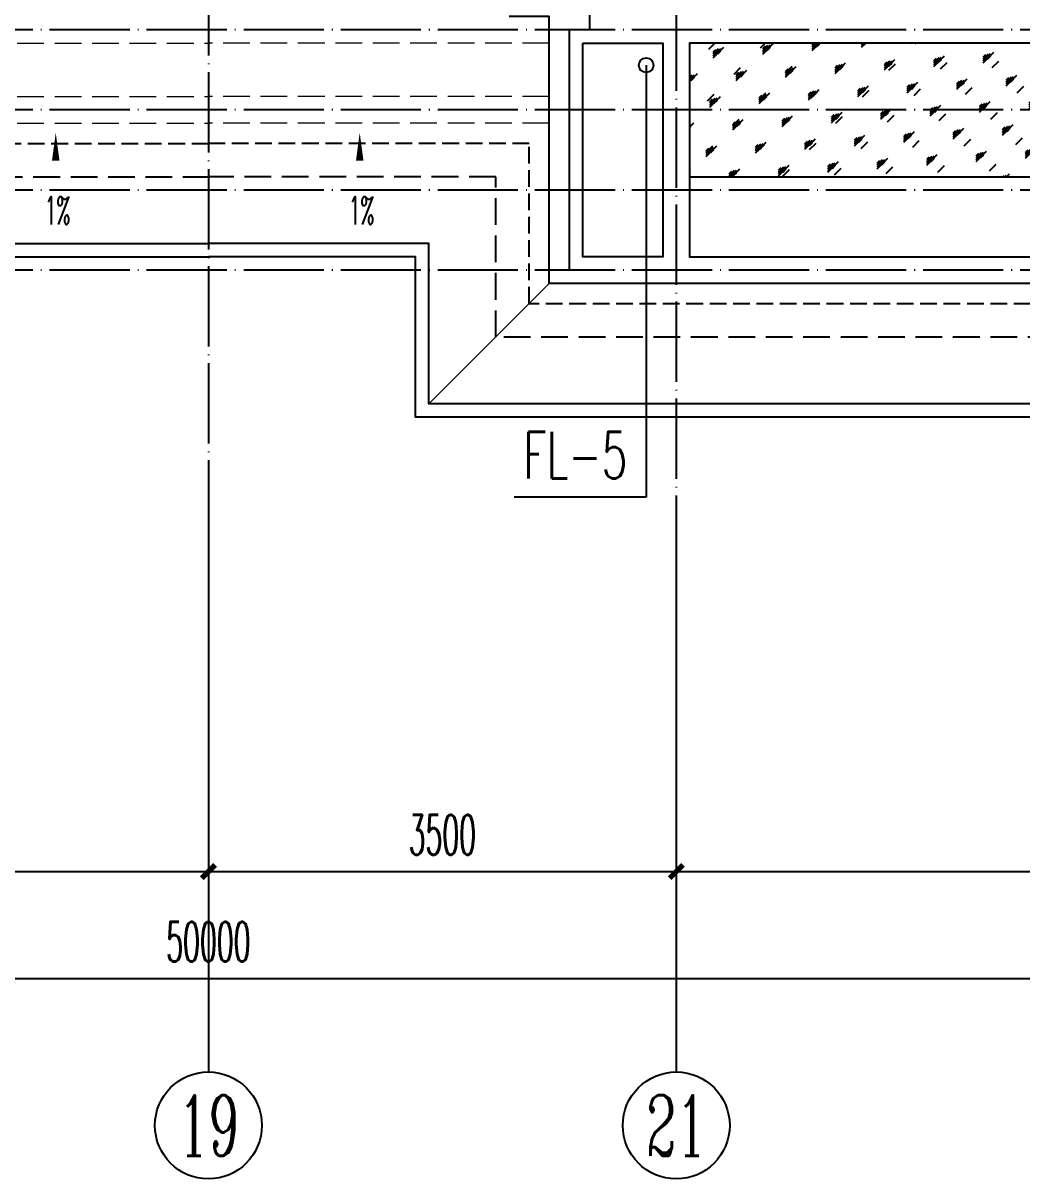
# Model space of a CAD drawing. Extents: x 27938 to 1507990, y 110129 to 923079.
# Drawn here: x 851531 to 859002, y 202607 to 211257 of the extents above; entities that cross this region are included whole.
import ezdxf
from ezdxf.enums import TextEntityAlignment as Align

# ---------------------------------------------------------------- set-up
doc = ezdxf.new("R2010")
doc.units = 0
doc.header["$LTSCALE"] = 1000
doc.header["$MEASUREMENT"] = 0
for name, pattern in [('#P_--_20B1_001_t3$0$DASH', [0.35, 0.25, -0.1]), ('__DASH', [0.35, 0.25, -0.1]), ('DASH', [0.35, 0.25, -0.1]), ('DOTE', [2.42, 2, -0.2, 0.02, -0.2])]:
    doc.linetypes.add(name, pattern=pattern)
for name, color, linetype in [('----建筑底图', 8, 'Continuous'), ('AXIS', 3, 'Continuous'), ('AXIS_TEXT', 7, 'Continuous'), ('DIM_废水', 31, 'Continuous'), ('DOTE', 1, 'Continuous'), ('ROOF', 4, 'Continuous'), ('VPIPE-废水', 31, 'Continuous'), ('保温', 6, 'Continuous'), ('看线', 251, 'Continuous')]:
    doc.layers.add(name, color=color, linetype=linetype)
doc.layers.add('平面-排水沟', color=86, linetype='Continuous', lineweight=15)
doc.layers.add('平面-看线', color=45, linetype='Continuous', lineweight=15)
doc.styles.add('_TCH_AXIS', font='COMPLEX', dxfattribs={"bigfont": 'GBCBIG'})
doc.styles.add('_TCH_DIM', font='SIMPLEX.shx', dxfattribs={"width": 0.7, "bigfont": 'GBCBIG.shx'})
doc.styles.add('_TCH_DIM_T3', font='SIMPLEX.shx', dxfattribs={"width": 0.494118, "bigfont": 'GBCBIG.shx'})
doc.styles.add('_TWT_SERIAL', font='SIMPLEX', dxfattribs={"width": 0.8, "height": 3.5, "bigfont": 'HZTXT'})
doc.styles.add('COMPLEX', font='COMPLEX')
doc.dimstyles.new('_TCH_ARCH&&100', dxfattribs={"dimtxt": 297.5, "dimasz": 100, "dimexe": 250, "dimexo": 300, "dimgap": 126.25, "dimtad": 1, "dimdec": 0, "dimzin": 0, "dimdsep": 46, "dimtxsty": '_TCH_DIM_T3', "dimblk": 'ARCHTICK', "dimcen": 0.09, "dimclrt": 4, "dimazin": 2, "dimtfac": 1, "dimtdec": 0, "dimtix": 1, "dimtmove": 2, "dimatfit": 3, "dimfxl": 100, "dimtolj": 1, "dimtzin": 0, "dimarcsym": 0})

# ---------------------------------------------------------------- blocks, each defined once
blk = doc.blocks.new('_ArchTick')
at = {"color": 0, "linetype": 'ByBlock', "const_width": 0.4}
blk.add_lwpolyline([(-0.5, -0.5), (0.5, 0.5)], dxfattribs=at)
blk = doc.blocks.new('*D1273')
at = {"layer": 'AXIS', "color": 0, "lineweight": -2}
for p, q in [((14302.5, -31499.8), (14302.5, -34749.8)), ((64302.5, -31499.8), (64302.5, -34749.8)), ((14302.5, -34499.8), (64302.5, -34499.8))]:
    blk.add_line(p, q, dxfattribs=at)
at = {"layer": 'Defpoints', "color": 0}
for p in [(14302.5, -31199.8), (64302.5, -31199.8), (64302.5, -34499.8)]:
    blk.add_point(p, dxfattribs=at)
at = {"layer": 'AXIS', "color": 0, "lineweight": -2, "xscale": 100, "yscale": 100, "zscale": 100, "rotation": 180}
blk.add_blockref('_ArchTick', (14302.5, -34499.8), dxfattribs=at)
at = {"layer": 'AXIS', "color": 0, "lineweight": -2, "xscale": 100, "yscale": 100, "zscale": 100}
blk.add_blockref('_ArchTick', (64302.5, -34499.8), dxfattribs=at)
at = {"layer": 'AXIS', "color": 4, "insert": (39302.5, -34224.8), "char_height": 297.5, "attachment_point": 5, "style": '_TCH_DIM_T3'}
blk.add_mtext('\\A1;50000', dxfattribs=at)
blk = doc.blocks.new('*D1279')
at = {"layer": 'AXIS', "color": 0, "lineweight": -2}
for p, q in [((35802.5, -31499.8), (35802.5, -33949.8)), ((39302.5, -31499.8), (39302.5, -33949.8)), ((35802.5, -33699.8), (39302.5, -33699.8))]:
    blk.add_line(p, q, dxfattribs=at)
at = {"layer": 'Defpoints', "color": 0}
for p in [(35802.5, -31199.8), (39302.5, -31199.8), (39302.5, -33699.8)]:
    blk.add_point(p, dxfattribs=at)
at = {"layer": 'AXIS', "color": 0, "lineweight": -2, "xscale": 100, "yscale": 100, "zscale": 100, "rotation": 180}
blk.add_blockref('_ArchTick', (35802.5, -33699.8), dxfattribs=at)
at = {"layer": 'AXIS', "color": 0, "lineweight": -2, "xscale": 100, "yscale": 100, "zscale": 100}
blk.add_blockref('_ArchTick', (39302.5, -33699.8), dxfattribs=at)
at = {"layer": 'AXIS', "color": 4, "insert": (37552.5, -33424.8), "char_height": 297.5, "attachment_point": 5, "style": '_TCH_DIM_T3'}
blk.add_mtext('\\A1;3500', dxfattribs=at)
blk = doc.blocks.new('_AXISO')
blk.add_circle((0, 0), 0.5)
at = {"layer": 'AXIS_TEXT', "style": 'COMPLEX', "width": 1.041667}
blk.add_attdef('A', text='', height=0.56, dxfattribs=at).set_placement((-0.25, -0.28), (0.25, -0.28), align=Align.FIT)
blk = doc.blocks.new('*D1284')
at = {"layer": 'AXIS', "color": 0, "lineweight": -2}
for p, q in [((42802.5, -31499.8), (42802.5, -33949.8)), ((48602.4, -31499.8), (48602.4, -33949.8)), ((42802.5, -33699.8), (48602.4, -33699.8))]:
    blk.add_line(p, q, dxfattribs=at)
at = {"layer": 'Defpoints', "color": 0}
for p in [(42802.5, -31199.8), (48602.4, -31199.8), (48602.4, -33699.8)]:
    blk.add_point(p, dxfattribs=at)
at = {"layer": 'AXIS', "color": 0, "lineweight": -2, "xscale": 100, "yscale": 100, "zscale": 100, "rotation": 180}
blk.add_blockref('_ArchTick', (42802.5, -33699.8), dxfattribs=at)
at = {"layer": 'AXIS', "color": 0, "lineweight": -2, "xscale": 100, "yscale": 100, "zscale": 100}
blk.add_blockref('_ArchTick', (48602.4, -33699.8), dxfattribs=at)
at = {"layer": 'AXIS', "color": 4, "insert": (45702.5, -33424.8), "char_height": 297.5, "attachment_point": 5, "style": '_TCH_DIM_T3'}
blk.add_mtext('\\A1;5800', dxfattribs=at)
blk = doc.blocks.new('*D1285')
at = {"layer": 'AXIS', "color": 0, "lineweight": -2}
for p, q in [((39302.5, -31499.8), (39302.5, -33949.8)), ((42802.5, -31499.8), (42802.5, -33949.8)), ((39302.5, -33699.8), (42802.5, -33699.8))]:
    blk.add_line(p, q, dxfattribs=at)
at = {"layer": 'Defpoints', "color": 0}
for p in [(39302.5, -31199.8), (42802.5, -31199.8), (42802.5, -33699.8)]:
    blk.add_point(p, dxfattribs=at)
at = {"layer": 'AXIS', "color": 0, "lineweight": -2, "xscale": 100, "yscale": 100, "zscale": 100, "rotation": 180}
blk.add_blockref('_ArchTick', (39302.5, -33699.8), dxfattribs=at)
at = {"layer": 'AXIS', "color": 0, "lineweight": -2, "xscale": 100, "yscale": 100, "zscale": 100}
blk.add_blockref('_ArchTick', (42802.5, -33699.8), dxfattribs=at)
at = {"layer": 'AXIS', "color": 4, "insert": (41052.5, -33424.8), "char_height": 297.5, "attachment_point": 5, "style": '_TCH_DIM_T3'}
blk.add_mtext('\\A1;3500', dxfattribs=at)
blk = doc.blocks.new('A$C7FBD0C6F')
at = {"layer": '保温', "linetype": 'Continuous', "ltscale": 10}
h = blk.add_hatch(dxfattribs=at)
h.set_pattern_fill('玻璃1', color=8, scale=35, style=0)
h.set_pattern_definition([(45, (-406314.11, -238592.8), (-171.45925, 171.45925), [78.4, -201.6]), (45, (-406280.51, -238578.8), (-171.45925, 171.45925), [33.6, -246.4]), (45, (-406314.11, -238578.8), (-171.45925, 171.45925), [56, -224]), (45, (-406297.3, -238592.8), (188.0904, -188.0904), [70, -210]), (45, (-406314.11, -238606.8), (-171.45925, 171.45925), [112, -168]), (45, (-406314.11, -238564.8), (-171.45925, 171.45925), [28, -252])])
h.paths.add_polyline_path([(48502.5, -28499.9), (48502.5, -27499.8), (42902.5, -27499.8), (42902.5, -28499.8)])
at = {"layer": 'AXIS', "color": 8}
for p, q in [((39302.5, -31199.9), (39302.5, -35199.9)), ((42802.5, -31199.9), (42802.5, -35199.9))]:
    blk.add_line(p, q, dxfattribs=at)
at = {"layer": 'DOTE', "color": 169, "linetype": 'DOTE', "ltscale": 0.3}
for p, q in [((39302.5, -14649.8), (39302.5, -31199.8)), ((42802.5, -22899.8), (42802.5, -31199.8)), ((66302.5, -27399.8), (12302.5, -27399.8)), ((42002.5, -27399.8), (42002.5, -27999.8)), ((66302.5, -27999.8), (12302.5, -27999.8)), ((66302.5, -28599.8), (12302.5, -28599.8)), ((66302.5, -29199.8), (12302.5, -29199.8))]:
    blk.add_line(p, q, dxfattribs=at)
at = {"layer": 'DOTE', "color": 169, "ltscale": 0.2}
for p, q in [((42152.5, -22899.8), (42152.5, -27399.8)), ((42002.5, -27399.8), (42002.5, -29199.8))]:
    blk.add_line(p, q, dxfattribs=at)
at = {"layer": 'ROOF', "color": 8, "ltscale": 0.8}
for points in [[(17702.5, -21799.8), (15852.5, -21799.8), (15852.5, -26299.8), (15852.5, -26299.8), (15852.5, -30299.8), (37752.5, -30299.8), (37752.5, -29099.8), (39302.5, -29099.8)], [(60902.5, -21799.8), (62752.5, -21799.8), (62752.5, -26299.8), (62752.5, -26299.8), (62752.5, -30299.8), (40852.5, -30299.8), (40852.5, -29099.8), (39302.5, -29099.8)], [(18902.5, -21899.8), (15952.5, -21899.8), (15952.5, -30199.8), (37652.5, -30199.8), (37652.5, -28999.8), (39302.5, -28999.8)], [(59702.5, -21899.8), (62652.5, -21899.8), (62652.5, -30199.8), (40952.5, -30199.8), (40952.5, -28999.8), (39302.5, -28999.8)], [(60902.5, -29299.8), (41852.5, -29299.8), (41852.5, -27299.8), (41552.5, -27299.8)]]:
    blk.add_lwpolyline(points, dxfattribs=at)
at = {"layer": 'ROOF', "color": 8, "linetype": '__DASH', "ltscale": 0.8}
for points in [[(18902.5, -22399.8), (16452.5, -22399.8), (16452.5, -29699.8), (37152.5, -29699.8), (37152.5, -28499.8), (39302.5, -28499.8)], [(59702.5, -22399.8), (62152.5, -22399.8), (62152.5, -29699.8), (41452.5, -29699.8), (41452.5, -28499.8), (39302.5, -28499.8)]]:
    blk.add_lwpolyline(points, dxfattribs=at)
at = {"layer": 'ROOF', "color": 8, "ltscale": 0.8}
for points in [[(42102.5, -27499.8), (42702.5, -27499.8), (42702.5, -29099.8), (42102.5, -29099.8)], [(48502.5, -29099.8), (48502.5, -27499.9), (42902.5, -27499.8), (42902.5, -29099.8)]]:
    blk.add_lwpolyline(points, close=True, dxfattribs=at)
at = {"layer": '保温', "color": 8, "linetype": 'Continuous', "ltscale": 10}
blk.add_line((42902.5, -28499.8), (48502.5, -28499.9), dxfattribs=at)
at = {"layer": '平面-排水沟', "color": 8}
blk.add_line((41852.5, -29299.8), (40952.5, -30199.8), dxfattribs=at)
for points in [[(38160.4, -28577.6, 0, 0, 0), (38160.4, -28169.8, 0, 56, 0), (38160.4, -28379.8, 0, 0, 0)], [(40434.5, -28577.6, 0, 0, 0), (40434.5, -28169.8, 0, 56, 0), (40434.5, -28379.8, 0, 0, 0)]]:
    blk.add_lwpolyline(points, format="xyseb", dxfattribs=at)
at = {"layer": '平面-看线', "color": 8, "linetype": 'DASH', "ltscale": 0.8}
for p, q in [((36752.5, -27499.8), (39302.5, -27499.8)), ((41852.5, -27499.8), (39302.5, -27499.8)), ((36752.5, -27899.8), (39302.5, -27899.8)), ((41852.5, -27899.8), (39302.5, -27899.8)), ((36752.5, -28099.8), (39302.5, -28099.8)), ((41852.5, -28099.8), (39302.5, -28099.8))]:
    blk.add_line(p, q, dxfattribs=at)
at = {"layer": '看线', "color": 8, "linetype": '#P_--_20B1_001_t3$0$DASH', "ltscale": 0.5}
for points in [[(17702.5, -27149.8), (16702.5, -27149.8), (16702.5, -29449.8), (36902.5, -29449.8), (36902.5, -28249.8), (39302.5, -28249.8)], [(60902.5, -27149.8), (61902.5, -27149.8), (61902.5, -29449.8), (41702.5, -29449.8), (41702.5, -28249.8), (39302.5, -28249.8)]]:
    blk.add_lwpolyline(points, dxfattribs=at)
at = {"layer": 'AXIS', "color": 8}
ref = blk.add_blockref('_AXISO', (39302.5, -35599.9), dxfattribs=dict(at, xscale=800, yscale=800, zscale=800))
ref.add_attrib('A', '19', dxfattribs={"layer": 'AXIS_TEXT', "color": 8, "ltscale": 0.5, "height": 452.55, "style": '_TCH_AXIS', "width": 0.724138}).set_placement((39076.2, -35826.1), (39528.7, -35826.1), align=Align.FIT)
ref = blk.add_blockref('_AXISO', (42802.5, -35599.9), dxfattribs=dict(at, xscale=800, yscale=800, zscale=800))
ref.add_attrib('A', '21', dxfattribs={"layer": 'AXIS_TEXT', "color": 8, "ltscale": 0.5, "height": 452.55, "style": '_TCH_AXIS', "width": 0.724138}).set_placement((42576.2, -35826.1), (43028.7, -35826.1), align=Align.FIT)
at = {"layer": '平面-排水沟', "color": 7, "style": '_TCH_DIM', "width": 0.494118}
for p in [(38077.1, -28856), (40351.2, -28856)]:
    blk.add_text('1%', height=208.25, dxfattribs=at).set_placement(p)
at = {"layer": 'AXIS', "color": 8}
for p1, p2, distance, picture, middle in [((14302.5, -31199.8), (64302.5, -31199.8), -3300, '*D1273', (39302.5, -34224.8)), ((35802.5, -31199.8), (39302.5, -31199.8), -2500, '*D1279', (37552.5, -33424.8)), ((39302.5, -31199.8), (42802.5, -31199.8), -2500, '*D1285', (41052.5, -33424.8)), ((42802.5, -31199.8), (48602.4, -31199.8), -2500, '*D1284', (45702.5, -33424.8))]:
    dim = blk.add_aligned_dim(p1=p1, p2=p2, distance=distance, dimstyle='_TCH_ARCH&&100', dxfattribs=at)
    dim.commit()
    dim.dimension.update_dxf_attribs({"geometry": picture, "text_midpoint": middle})

msp = doc.modelspace()

# ---------------------------------------------------------------- block references
at = {"layer": '----建筑底图', "ltscale": 0.5}
msp.add_blockref('A$C7FBD0C6F', (813614.1, 238606.8), dxfattribs=at)

# ---------------------------------------------------------------- next in the draw order: linework, layer by layer
at = {"layer": 'DIM_废水'}
for p, q in [((856191.6, 210942), (856191.6, 207708.8)), ((856191.6, 207708.8), (855203.8, 207708.8))]:
    msp.add_line(p, q, dxfattribs=at)
at = {"layer": 'VPIPE-废水'}
msp.add_circle((856191.6, 210942), 55, dxfattribs=at)

# ---------------------------------------------------------------- next in the draw order: texts
at = {"layer": 'DIM_废水', "color": 7, "style": '_TWT_SERIAL', "width": 0.64}
msp.add_text('FL-5', height=350, dxfattribs=at).set_placement((855273.8, 207848.8))

doc.saveas('drawing.dxf')
